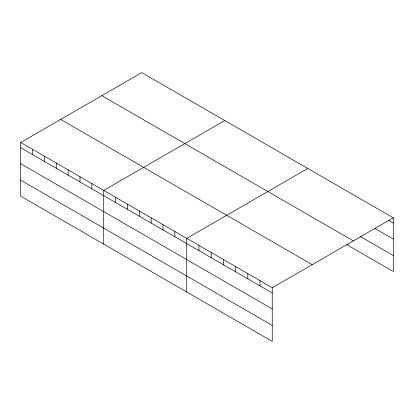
<?xml version="1.0" encoding="UTF-8"?>
<svg xmlns="http://www.w3.org/2000/svg" width="414" height="414" viewBox="0 0 414 414"><rect width="100%" height="100%" fill="white"/><g stroke="black" fill="none" stroke-linecap="round" stroke-linejoin="round"><path stroke-width="0.62" d="M272.246 308.937L272.246 287.725L20.7 142.499L20.7 196.164L272.246 341.39L272.246 308.937L20.7 163.711M346.647 244.57L393.3 271.501L393.3 217.836L141.754 72.61L20.7 142.499M224.766 120.536L103.712 190.424L103.712 244.089M307.773 168.462L186.719 238.35L186.719 292.015M272.246 287.725L393.3 217.836M388.301 220.181L393.3 223.068M374.975 228.471L393.3 239.049M360.532 236.601L393.3 255.521M101.808 95.67L353.354 240.901M60.646 119.434L312.192 264.665M20.7 147.726L272.246 292.957M20.7 180.178L272.246 325.409M260.028 280.671L260.028 285.903M247.81 273.618L247.81 278.85M235.592 266.564L235.592 271.791M223.374 259.511L223.374 264.737M211.156 252.457L211.156 257.684M198.937 245.404L198.937 250.63M174.863 231.504L174.863 236.73M163.002 224.657L163.002 229.884M151.146 217.811L151.146 223.037M139.285 210.964L139.285 216.191M127.429 204.118L127.429 209.344M115.568 197.271L115.568 202.498M91.851 183.578L91.851 188.805M79.995 176.731L79.995 181.958M68.134 169.885L68.134 175.112M56.278 163.038L56.278 168.265M44.417 156.192L44.417 161.419M32.561 149.345L32.561 154.572"/></g></svg>
